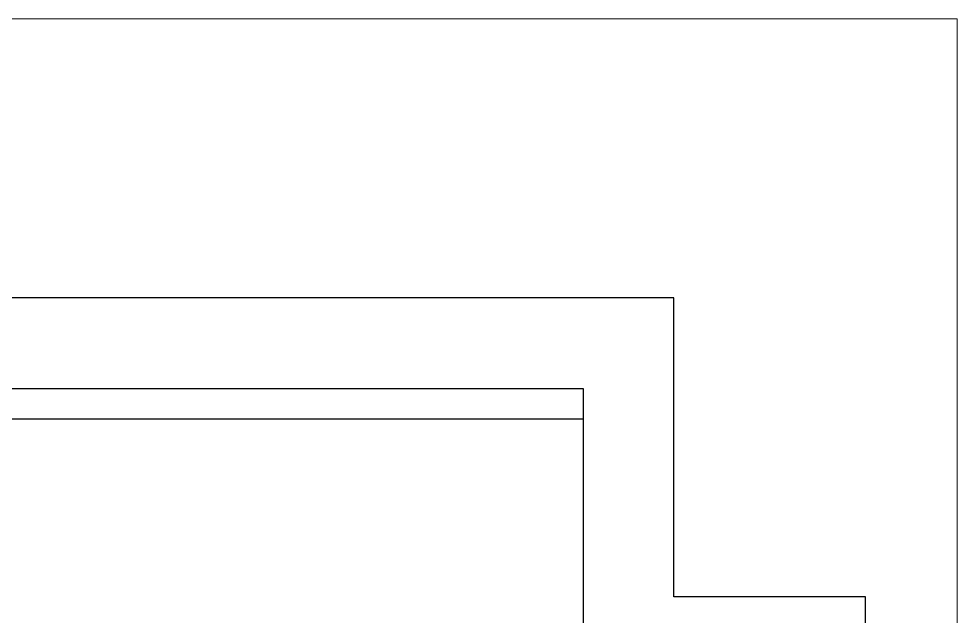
# Model space of a CAD drawing. Header units: millimetres. Extents: x 126 to 938, y 244 to 707.
# Drawn here: x 799 to 876.7, y 587.7 to 637.2 of the extents above; entities that cross this region are included whole.
import ezdxf

# ---------------------------------------------------------------- set-up
doc = ezdxf.new("R2010")
doc.units = ezdxf.units.MM
doc.linetypes.add('HIDDEN', pattern=[1.905, 1.27, -0.635])

msp = doc.modelspace()

# ---------------------------------------------------------------- linework, layer by layer
at = {"color": 7, "linetype": 'Continuous', "lineweight": 25}
for p, q in [((853.194, 614.047), (594.354, 614.047)), ((853.194, 589.297), (853.194, 614.047)), ((601.854, 606.547), (845.694, 606.547)), ((845.694, 606.547), (845.694, 581.797)), ((845.694, 604.007), (641.854, 604.007)), ((869.069, 589.297), (853.194, 589.297)), ((869.069, 434.045), (869.069, 589.297))]:
    msp.add_line(p, q, dxfattribs=at)
at = {"color": 7, "linetype": 'HIDDEN', "lineweight": 18}
for p, q in [((853.194, 614.047), (594.354, 614.047)), ((853.194, 589.297), (853.194, 614.047)), ((601.854, 606.547), (845.694, 606.547)), ((845.694, 606.547), (641.854, 606.547)), ((641.854, 606.547), (845.694, 606.547)), ((845.694, 606.547), (845.694, 581.797)), ((845.694, 604.007), (845.694, 606.547)), ((845.694, 604.007), (845.694, 606.547)), ((641.854, 604.007), (845.694, 604.007)), ((869.069, 589.297), (853.194, 589.297)), ((869.069, 434.045), (869.069, 589.297))]:
    msp.add_line(p, q, dxfattribs=at)
at = {"color": 7, "linetype": 'Continuous', "lineweight": 18, "flags": 128}
msp.add_lwpolyline([(869.069, 434.045), (876.663, 434.045), (876.663, 637.151), (583.288, 637.151), (583.288, 575.947), (583.288, 568.447), (583.288, 434.045), (861.569, 434.045), (869.069, 434.045)], dxfattribs=at)

doc.saveas('drawing.dxf')
